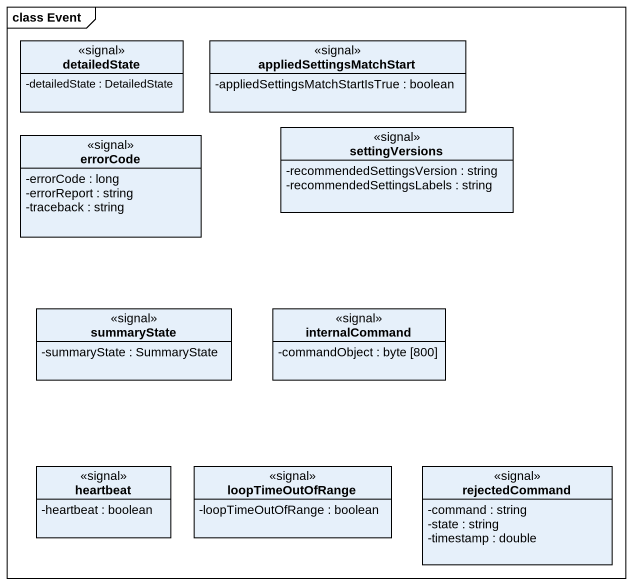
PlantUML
@startuml
mainframe class Event
hide circle
hide empty members
skinparam classAttributeIconSize 0
class detailedState <<signal>> {
  -detailedState : DetailedState
}
class appliedSettingsMatchStart <<signal>> {
  -appliedSettingsMatchStartIsTrue : boolean
}
class settingVersions <<signal>> {
  -recommendedSettingsVersion : string
  -recommendedSettingsLabels : string
}
class errorCode <<signal>> {
  -errorCode : long
  -errorReport : string
  -traceback : string
}
class summaryState <<signal>> {
  -summaryState : SummaryState
}
class internalCommand <<signal>> {
  -commandObject : byte [800]
}
class heartbeat <<signal>> {
  -heartbeat : boolean
}
class loopTimeOutOfRange <<signal>> {
  -loopTimeOutOfRange : boolean
}
class rejectedCommand <<signal>> {
  -command : string
  -state : string
  -timestamp : double
}
@enduml
